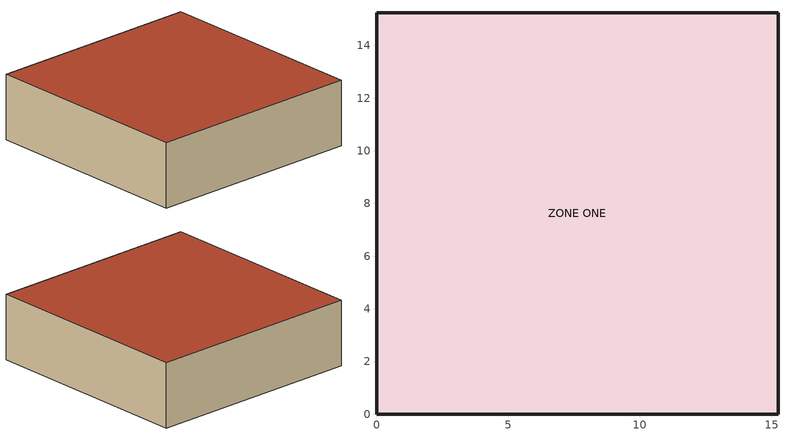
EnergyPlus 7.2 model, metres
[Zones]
ZONE ONE
 floor adiabatic (FLOOR): 15.24,0 0,0 0,15.24 15.24,15.24 z0
 wall outside (R13WALL): 0,0 15.24,0 15.24,15.24 0,15.24 0,0 z0:4.57
 roof outside (ROOF31): 0,15.24 0,0 15.24,0 15.24,15.24 z4.57
[Building]
Simple One Zone (Wireframe DXF): North Axis {deg}=0; Terrain=Suburbs; Loads Convergence Tolerance Value=0.04; Temperature Convergence Tolerance Value {deltaC}=0.004; Solar Distribution=MinimalShadowing; Maximum Number of Warmup Days=30; Minimum Number of Warmup Days=6
[Site:Location]
Chicago Ohare Intl Ap IL USA WMO=725300: Latitude {deg}=41.99; Longitude {deg}=-87.91; Time Zone {hr}=-6; Elevation {m}=205
[SizingPeriod:DesignDay] Day of Month=21; Humidity Condition Type=Wetbulb; Barometric Pressure {Pa}=98886; Rain Indicator=No; Snow Indicator=No; Daylight Saving Time Indicator=No; Solar Model Indicator=ASHRAEClearSky
Name | Month | Day Type | Maximum Dry-Bulb Temperature {C} | Daily Dry-Bulb Temperature Range {deltaC} | Wetbulb or DewPoint at Maximum Dry-Bulb {C} | Wind Speed {m/s} | Wind Direction {deg} | Sky Clearness
Chicago Ohare Intl Ap Ann Htg 99% Condns DB | 1 | WinterDesignDay | -16.6 | 0 | -16.6 | 4.9 | 270 | 0
Chicago Ohare Intl Ap Ann Clg 1% Condns DB=>MWB | 7 | SummerDesignDay | 31.6 | 10.5 | 23 | 5.2 | 230 | 1
[Site:GroundTemperature:BuildingSurface]
19, 19, 19, 20, 22, 23, 24, 23, 22, 21, 20, 19
[Material:NoMass] Roughness=Rough; Thermal Absorptance=0.9; Solar Absorptance=0.75; Visible Absorptance=0.75
Name | Thermal Resistance {m2-K/W}
R13LAYER | 2.290965
R31LAYER | 5.456
[Material]
C5 - 4 IN HW CONCRETE: Roughness=MediumRough; Thickness {m}=0.101498; Conductivity {W/m-K}=1.729577; Density {kg/m3}=2242.585; Specific Heat {J/kg-K}=836.8; Thermal Absorptance=0.9; Solar Absorptance=0.65; Visible Absorptance=0.65
[Construction]
R13WALL: R13LAYER
FLOOR: C5 - 4 IN HW CONCRETE
ROOF31: R31LAYER
[Zone]
ZONE ONE: Type=1; Multiplier=1; Ceiling Height {m}=autocalculate; Volume {m3}=autocalculate
[Lights]
Light: Zone or ZoneList=ZONE ONE; Schedule=Always On; Design Level Calculation Method=LightingLevel; Lighting Level {W}=60; Return Air Fraction=0; Fraction Radiant=0; Fraction Visible=0; Fraction Replaceable=1; Return Air Fraction Calculated from Plenum Temperature=No
[ElectricEquipment]
Equipment: Zone or ZoneList=ZONE ONE; Schedule=Always On; Design Level Calculation Method=EquipmentLevel; Design Level {W}=1056; Fraction Radiant=0.3
[ZoneControl:Thermostat]
Zone 1 Thermostat: Zone or ZoneList=ZONE ONE; Control Type Schedule=Zone Control Type Sched; Control 1=Heating Setpoint with SB; Control 2=Cooling Setpoint with SB
[ThermostatSetpoint:SingleHeating]
Heating Setpoint with SB: Setpoint Temperature Schedule=Heating Setpoints
[ThermostatSetpoint:SingleCooling]
Cooling Setpoint with SB: Setpoint Temperature Schedule=Cooling Setpoints
[ZoneHVAC:IdealLoadsAirSystem]
Zone1Air: Maximum Heating Supply Air Temperature {C}=50; Minimum Cooling Supply Air Temperature {C}=13; Maximum Heating Supply Air Humidity Ratio {kgWater/kgDryAir}=0.009; Minimum Cooling Supply Air Humidity Ratio {kgWater/kgDryAir}=0.009; Heating Limit=NoLimit; Maximum Heating Air Flow Rate {m3/s}=autosize; Cooling Limit=NoLimit; Maximum Cooling Air Flow Rate {m3/s}=autosize; Dehumidification Control Type=ConstantSupplyHumidityRatio; Humidification Control Type=ConstantSupplyHumidityRatio
[Zone equipment]
ZONE ONE: Zone1Air
[Generator:WindTurbine] Availability Schedule=Always On; Number of Blades=3; Cut Out Wind Speed {m/s}=25; Annual Local Average Wind Speed {m/s}=6.4; Height for Local Average Wind Speed {m}=50
Name | Rotor Type | Power Control | Rated Rotor Speed {rev/min} | Rotor Diameter {m} | Overall Height {m} | Rated Power {W} | Rated Wind Speed {m/s} | Cut In Wind Speed {m/s} | Fraction system Efficiency | Maximum Tip Speed Ratio | Maximum Power Coefficient | Power Coefficient C1 | Power Coefficient C2 | Power Coefficient C3 | Power Coefficient C4 | Power Coefficient C5 | Power Coefficient C6 | Blade Chord Area {m2} | Blade Drag Coefficient | Blade Lift Coefficient
WT1 | HorizontalAxisWindTurbine | FixedSpeedVariablePitch | 41 | 19.2 | 30.5 | 55000 | 11 | 3.5 | 0.835 | 8 | 0.5 | 0.5176 | 116 | 0.4 | 0 | 5 | 21
WT2 | HorizontalAxisWindTurbine | FixedSpeedFixedPitch | 59 | 21 | 37 | 100000 | 14.5 | 3.5 | 0.835 | 7 | 0.23
WT3 | VerticalAxisWindTurbine | VariableSpeedFixedPitch | 130 | 5.2 | 11 | 10000 | 11 | 3 | 0.75 | 5 |  |  |  |  |  |  |  | 2.08 | 0.9 | 0.05
[ElectricLoadCenter:Generators]
WT List: Generator 1=WT1; Generator 1 Rated Electric Power Output {W}=55000; Generator 1 Availability Schedule=Always On; Generator 2=WT2; Generator 2 Rated Electric Power Output {W}=100000; Generator 2 Availability Schedule=Always On; Generator 3=WT3; Generator 3 Rated Electric Power Output {W}=10000; Generator 3 Availability Schedule=Always On
[ElectricLoadCenter:Distribution]
WT List: Generator List=WT List; Generator Operation Scheme Type=Baseload; Track Schedule Name Scheme Schedule=Always On
[Schedule:Compact]
Always On: Through: 12/31, For: AllDays, Until: 24:00, 1
Zone Control Type Sched: Through: 3/31, For: AllDays, Until: 24:00, 1, Through: 9/30, For: AllDays, Until: 24:00, 2, Through: 12/31, For: AllDays, Until: 24:00, 1
Heating Setpoints: Through: 12/31, For: AllDays, Until:  7:00, 15, Until: 17:00, 20, Until: 24:00, 15
Cooling Setpoints: Through: 12/31, For: AllDays, Until:  7:00, 30, Until: 20:00, 23, Until: 24:00, 30
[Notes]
GeneratorswithWindTurbine.idf
Basic file description:  Simple test for wind turbine model. Ideal load air system controls a zone with no windows.
Highlights:              Two high capacity Horizontal axis wind turbines and a vertical axis wind turbine.
An analysis of local wind speed and air density at the particular height of the system.
Estimation of the electric power production from both types of wind turbines.
Simulation Location/Run: CHICAGO_IL_USA TMY3, 2 run periods,
Run Control executes the run periods using the weather file
Location:                Chicago, IL
Design Days:             CHICAGO_IL_USA Annual Heating 99% Design Conditions DB, MaxDB= -16.6°C
CHICAGO_IL_USA Annual Cooling 1% Design Conditions, MaxDB=  31.6°C MCWB=  23.0°C
Run Period (Weather File): Winter 1/1 - 1/31, Summer 7/1 - 7/31, CHICAGO_IL_USA TMY3
Run Control:             No zone or system sizing, no design day run, 2 weather file runs
Building: Fictional 1 zone building with resistive walls.
The building is oriented due north.
Floor Area:        232.25 m2
Number of Stories: 1
Zone Description Details:
Zone Description Details:
Internal gains description:     Interior and exterior lights and equipment at reasonable levels.
Interzone Surfaces:             None
Internal Mass:                  None
People:                         None
Light:                          Design level of 60 watts for interior lights.
Electric Equipment:             Design level of 1056 watts.
Windows:                        None
Detached Shading:               None
Daylight:                       None
Natural Ventilation:            None
Compact Schedules:              Yes
Solar Distribution:             FullExterior, Aniso, Simple Interior and Exterior Convection
HVAC:                             None
Zonal Equipment:                Ideal load air system
Central Air Handling Equipment: None
System Equipment Autosize:      None
Purchased Cooling:              None
Purchased Heating:              None
Coils:                          None
Pumps:                          None
Boilers:                        None
Chillers:                       None
Standard Reports:               None
Timestep or Hourly Variables:   Hourly
Time bins Report:               None
HTML Report:                    None
Environmental Emissions:        None
Utility Tariffs:                None
Chicago Ohare Intl Ap IL USA Annual Heating 99%, MaxDB=-16.6°C
